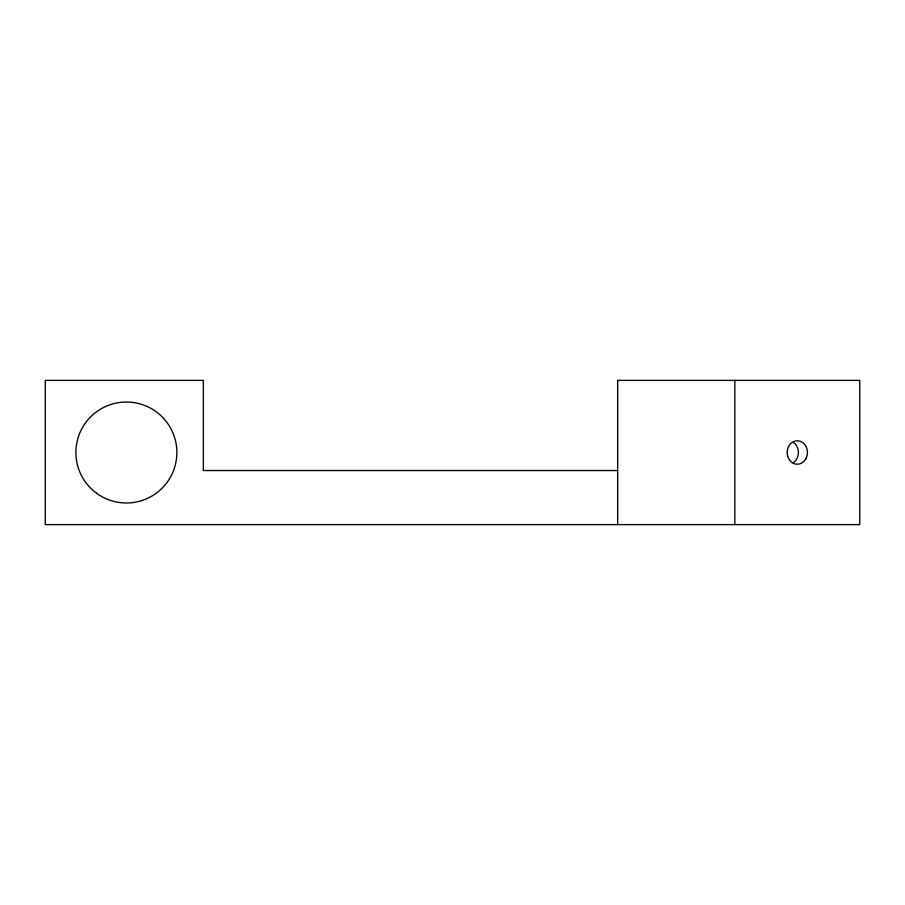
<?xml version="1.0" encoding="UTF-8"?>
<svg xmlns="http://www.w3.org/2000/svg" width="905" height="905" viewBox="0 0 905 905"><rect width="100%" height="100%" fill="white"/><g stroke="black" fill="none" stroke-linecap="round" stroke-linejoin="round"><path stroke-width="1.36" d="M617.663 470.532L203.353 470.532L203.353 380.383L45.25 380.383L45.25 524.617L859.75 524.617L859.75 380.383L617.663 380.383L617.663 524.617M734.849 380.383L734.849 524.617M793.628 442.534A11.72 10.147 -90 0 1 793.085 462.828M805.925 458.677A11.72 10.147 -90 0 0 797.61 440.792A11.72 10.147 -90 0 0 788.357 458.043A11.72 10.147 -90 0 0 805.925 458.677M96.371 493.101A50.476 50.476 0 0 0 176.543 458.19A50.476 50.476 0 0 0 106.224 406.221A50.476 50.476 0 0 0 96.371 493.101"/></g></svg>
